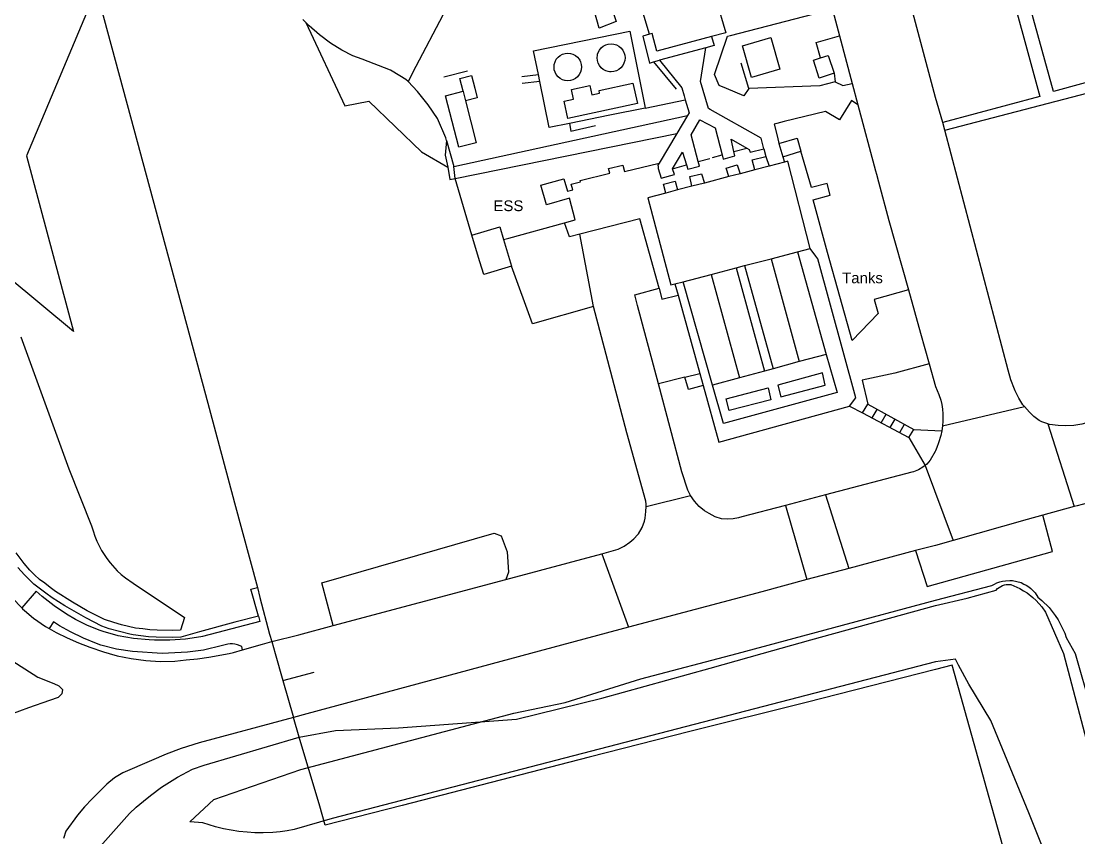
# Model space of a CAD drawing. Header units: millimetres. Extents: x 111502 to 977541, y 8702 to 1044108.
# Drawn here: x 488372.2 to 488520.1, y 240474.2 to 240588.4 of the extents above; entities that cross this region are included whole.
import ezdxf

# ---------------------------------------------------------------- set-up
doc = ezdxf.new("R2010")
doc.units = ezdxf.units.MM
doc.header["$LTSCALE"] = 0.25
doc.linetypes.add('DASHED2', pattern=[9.525, 6.35, -3.175])
doc.layers.add('E HVSS As Laid HV', color=10, linetype='Continuous')
doc.layers.add('X HVSS Site Background', color=8, linetype='Continuous')
doc.styles.add('OS Master Map$1$Standard', font='txt')

# ---------------------------------------------------------------- blocks, each defined once
blk = doc.blocks.new('OS MAP 060722')
at = {"layer": 'X HVSS Site Background', "flags": 128}
for points in [[(-416.13, 1376.94), (-417.28, 1376.89), (-417.28, 1376.89), (-419.43, 1376.94), (-419.43, 1376.94), (-420.43, 1376.99), (-420.43, 1376.99), (-421.43, 1377.14), (-421.43, 1377.14), (-422.43, 1377.24), (-422.43, 1377.24), (-423.43, 1377.44), (-423.43, 1377.44), (-424.38, 1377.69), (-424.38, 1377.69), (-425.48, 1377.99), (-425.48, 1377.99), (-426.78, 1378.44), (-426.78, 1378.44), (-429.18, 1379.64), (-429.18, 1379.64), (-431.23, 1380.84), (-431.23, 1380.84), (-433.63, 1382.34), (-433.63, 1382.34), (-434.38, 1382.89), (-434.38, 1382.89), (-435.13, 1383.49), (-435.13, 1383.49), (-435.88, 1384.04), (-435.88, 1384.04), (-436.58, 1384.69), (-436.58, 1384.69), (-437.23, 1385.34), (-437.23, 1385.34), (-438.03, 1386.24), (-438.03, 1386.24), (-439.13, 1387.74)], [(-438.48, 1417.94), (-431.78, 1399.49), (-431.78, 1399.49), (-428.58, 1391.54), (-428.58, 1391.54), (-428.38, 1390.84), (-428.38, 1390.84), (-428.13, 1390.09), (-428.13, 1390.09), (-427.83, 1389.39), (-427.83, 1389.39), (-427.53, 1388.74), (-427.53, 1388.74), (-427.18, 1388.09), (-427.18, 1388.09), (-426.43, 1386.94), (-426.43, 1386.94), (-425.98, 1386.34), (-425.98, 1386.34), (-424.98, 1385.24), (-424.98, 1385.24), (-424.43, 1384.74), (-424.43, 1384.74), (-423.83, 1384.24), (-423.83, 1384.24), (-422.78, 1383.49), (-422.78, 1383.49), (-415.58, 1378.69), (-415.58, 1378.69), (-416.13, 1376.94)], [(-427.93, 1466.44), (-437.68, 1443.24), (-437.68, 1443.24), (-431.13, 1418.69), (-431.13, 1418.69), (-440.23, 1426.29)], [(-405.23, 1378.89), (-408.53, 1378.04), (-408.53, 1378.04), (-413.48, 1376.69), (-413.48, 1376.69), (-416.08, 1375.94), (-416.08, 1375.94), (-417.23, 1375.89), (-417.23, 1375.89), (-419.53, 1375.94), (-419.53, 1375.94), (-420.63, 1375.99), (-420.63, 1375.99), (-421.68, 1376.14), (-421.68, 1376.14), (-422.78, 1376.29), (-422.78, 1376.29), (-423.23, 1376.39), (-423.23, 1376.39), (-426.13, 1377.14), (-426.13, 1377.14), (-427.13, 1377.49), (-427.13, 1377.49), (-429.38, 1378.64), (-429.38, 1378.64), (-432.33, 1380.34), (-432.33, 1380.34), (-434.08, 1381.44), (-434.08, 1381.44), (-434.98, 1382.09), (-434.98, 1382.09), (-435.73, 1382.69), (-435.73, 1382.69), (-436.68, 1383.39), (-436.68, 1383.39), (-437.98, 1384.69), (-437.98, 1384.69), (-438.88, 1385.69)], [(-398.61, 1461.88), (-399.03, 1462.29)], [(-276.03, 1457.19), (-294.08, 1452.24), (-294.08, 1452.24), (-299.03, 1470.29), (-299.03, 1470.29), (-280.88, 1475.19)], [(-314.68, 1466.84), (-310.58, 1467.89), (-310.58, 1467.89), (-301.08, 1470.34), (-301.08, 1470.34), (-295.98, 1451.54), (-295.98, 1451.54), (-309.53, 1447.89)], [(-427.93, 1466.44), (-427.43, 1464.54), (-427.43, 1464.54), (-423.13, 1448.69), (-423.13, 1448.69), (-422.65, 1446.95), (-422.65, 1446.95), (-412.63, 1409.89), (-412.63, 1409.89), (-408.83, 1395.64), (-408.83, 1395.64), (-408.58, 1394.74), (-408.58, 1394.74), (-405.38, 1382.89)], [(-350.58, 1460.23), (-352.3, 1466.03), (-352.3, 1466.03), (-355.96, 1464.25), (-355.96, 1464.25), (-355.2, 1462.02), (-355.2, 1462.02), (-357.59, 1461.08), (-357.59, 1461.08), (-358.78, 1465.28), (-358.78, 1465.28), (-355.15, 1466.47)], [(-309.53, 1447.89), (-310.58, 1451.39), (-310.58, 1451.39), (-314.68, 1466.84)], [(-341.24, 1465.05), (-339.89, 1460.44), (-339.89, 1460.44), (-341.88, 1459.94)], [(-379.48, 1462.89), (-383.22, 1455.71), (-383.22, 1455.71), (-384.32, 1453.61)], [(-336.67, 1452.67), (-337.37, 1451.61), (-337.37, 1451.61), (-339.78, 1452.63), (-339.78, 1452.63), (-340.8, 1453.07), (-340.8, 1453.07), (-341.46, 1454.63), (-341.46, 1454.63), (-339.65, 1459.96), (-339.65, 1459.96), (-339.25, 1460.06), (-339.25, 1460.06), (-325, 1463.75)], [(-325, 1463.75), (-324.93, 1463.49), (-324.93, 1463.49), (-324.73, 1462.79), (-324.73, 1462.79), (-323.98, 1460.01)], [(-384.32, 1453.61), (-384.62, 1453.93), (-384.62, 1453.93), (-386.56, 1455.06), (-386.56, 1455.06), (-386.8, 1455.2), (-386.8, 1455.2), (-390.73, 1456.75), (-390.73, 1456.75), (-392.03, 1457.24), (-392.03, 1457.24), (-393.58, 1457.99), (-393.58, 1457.99), (-395.18, 1458.99), (-395.18, 1458.99), (-396.73, 1460.14), (-396.73, 1460.14), (-398.13, 1461.39), (-398.13, 1461.39), (-398.61, 1461.88)], [(-398.61, 1461.88), (-393.18, 1450.23), (-393.18, 1450.23), (-389.79, 1450.89), (-389.79, 1450.89), (-382.44, 1443.79), (-382.44, 1443.79), (-378.78, 1441.66)], [(-366.1, 1454.63), (-366.77, 1457.91), (-366.77, 1457.91), (-353.33, 1460.65), (-353.33, 1460.65), (-351.21, 1450.2), (-351.21, 1450.2), (-351.15, 1449.92)], [(-350.58, 1460.23), (-351.48, 1459.99), (-351.48, 1459.99), (-350.58, 1456.19), (-350.58, 1456.19), (-349.99, 1456.36)], [(-341.88, 1459.94), (-343.08, 1459.59), (-343.08, 1459.59), (-349.53, 1457.89), (-349.53, 1457.89), (-350.18, 1460.34), (-350.18, 1460.34), (-350.58, 1460.23)], [(-341.88, 1459.94), (-341.53, 1458.64), (-341.53, 1458.64), (-342.68, 1458.34)], [(-326.65, 1456.92), (-327.24, 1459.06), (-327.24, 1459.06), (-323.98, 1460.01)], [(-323.98, 1460.01), (-322.2, 1453.34)], [(-357.82, 1457.46), (-357.74, 1457.68), (-357.74, 1457.68), (-357.56, 1458.02), (-357.56, 1458.02), (-357.32, 1458.32), (-357.32, 1458.32), (-357.02, 1458.56), (-357.02, 1458.56), (-356.68, 1458.74), (-356.68, 1458.74), (-356.32, 1458.85), (-356.32, 1458.85), (-355.94, 1458.89), (-355.94, 1458.89), (-355.55, 1458.85), (-355.55, 1458.85), (-355.19, 1458.74), (-355.19, 1458.74), (-354.85, 1458.56), (-354.85, 1458.56), (-354.56, 1458.32), (-354.56, 1458.32), (-354.31, 1458.02), (-354.31, 1458.02), (-354.13, 1457.68), (-354.13, 1457.68), (-354.09, 1457.57), (-354.09, 1457.57), (-354.02, 1457.32), (-354.02, 1457.32), (-353.98, 1456.94), (-353.98, 1456.94), (-354.02, 1456.56), (-354.02, 1456.56), (-354.13, 1456.19), (-354.13, 1456.19), (-354.31, 1455.85), (-354.31, 1455.85), (-354.56, 1455.56), (-354.56, 1455.56), (-354.85, 1455.31), (-354.85, 1455.31), (-355.19, 1455.13), (-355.19, 1455.13), (-355.55, 1455.02), (-355.55, 1455.02), (-355.94, 1454.99), (-355.94, 1454.99), (-356.13, 1454.99), (-356.13, 1454.99), (-356.32, 1455.02), (-356.32, 1455.02), (-356.68, 1455.13), (-356.68, 1455.13), (-357.02, 1455.31), (-357.02, 1455.31), (-357.32, 1455.56), (-357.32, 1455.56), (-357.56, 1455.85), (-357.56, 1455.85), (-357.74, 1456.19), (-357.74, 1456.19), (-357.85, 1456.56), (-357.85, 1456.56), (-357.89, 1456.94), (-357.89, 1456.94), (-357.85, 1457.32), (-357.85, 1457.32), (-357.82, 1457.46)], [(-336.31, 1454.21), (-337.56, 1458.62), (-337.56, 1458.62), (-333.57, 1459.76), (-333.57, 1459.76), (-332.31, 1455.36), (-332.31, 1455.36), (-336.31, 1454.21)], [(-362.38, 1453.78), (-362.73, 1453.88), (-362.73, 1453.88), (-363.06, 1454.06), (-363.06, 1454.06), (-363.35, 1454.3), (-363.35, 1454.3), (-363.59, 1454.59), (-363.59, 1454.59), (-363.77, 1454.92), (-363.77, 1454.92), (-363.88, 1455.28), (-363.88, 1455.28), (-363.91, 1455.66), (-363.91, 1455.66), (-363.88, 1456.03), (-363.88, 1456.03), (-363.77, 1456.39), (-363.77, 1456.39), (-363.59, 1456.73), (-363.59, 1456.73), (-363.47, 1456.89), (-363.47, 1456.89), (-363.35, 1457.02), (-363.35, 1457.02), (-363.06, 1457.26), (-363.06, 1457.26), (-362.73, 1457.43), (-362.73, 1457.43), (-362.37, 1457.54), (-362.37, 1457.54), (-361.99, 1457.58), (-361.99, 1457.58), (-361.62, 1457.54), (-361.62, 1457.54), (-361.26, 1457.43), (-361.26, 1457.43), (-360.92, 1457.26), (-360.92, 1457.26), (-360.63, 1457.02), (-360.63, 1457.02), (-360.39, 1456.73), (-360.39, 1456.73), (-360.32, 1456.61), (-360.32, 1456.61), (-360.22, 1456.39), (-360.22, 1456.39), (-360.11, 1456.03), (-360.11, 1456.03), (-360.07, 1455.66), (-360.07, 1455.66), (-360.11, 1455.28), (-360.11, 1455.28), (-360.22, 1454.92), (-360.22, 1454.92), (-360.39, 1454.59), (-360.39, 1454.59), (-360.63, 1454.3), (-360.63, 1454.3), (-360.92, 1454.06), (-360.92, 1454.06), (-361.26, 1453.88), (-361.26, 1453.88), (-361.62, 1453.77), (-361.62, 1453.77), (-361.99, 1453.74), (-361.99, 1453.74), (-362.37, 1453.77), (-362.37, 1453.77), (-362.38, 1453.78)], [(-342.68, 1458.34), (-349.18, 1456.59)], [(-334.58, 1444.24), (-334.93, 1445.69), (-334.93, 1445.69), (-342.07, 1449.7), (-342.07, 1449.7), (-342.33, 1449.84), (-342.33, 1449.84), (-343.43, 1453.64), (-343.43, 1453.64), (-342.68, 1458.34)], [(-326.65, 1456.92), (-325.57, 1457.28), (-325.57, 1457.28), (-324.75, 1454.78)], [(-349.99, 1456.36), (-349.18, 1456.59)], [(-349.99, 1456.36), (-346.81, 1452.54)], [(-349.18, 1456.59), (-346.03, 1452.74), (-346.03, 1452.74), (-345.73, 1451.64), (-345.73, 1451.64), (-345.56, 1451.06)], [(-336.67, 1452.67), (-337.73, 1456.2)], [(-324.75, 1454.78), (-326.82, 1454.1), (-326.82, 1454.1), (-327.64, 1456.6), (-327.64, 1456.6), (-326.65, 1456.92)], [(-379.3, 1454.3), (-376.01, 1455.12)], [(-376.63, 1452.26), (-377.1, 1454.06), (-377.1, 1454.06), (-375.47, 1454.48), (-375.47, 1454.48), (-375, 1452.68), (-375, 1452.68), (-374.66, 1451.34), (-374.66, 1451.34), (-376.29, 1450.92)], [(-368.42, 1454.31), (-366.1, 1454.63)], [(-365.9, 1453.65), (-366.1, 1454.63)], [(-324.75, 1454.78), (-324.58, 1453.6)], [(-378.94, 1445.4), (-379.04, 1445.75), (-379.04, 1445.75), (-380.22, 1448.46), (-380.22, 1448.46), (-381.53, 1450.38), (-381.53, 1450.38), (-382.98, 1452.23), (-382.98, 1452.23), (-384.32, 1453.61)], [(-365.9, 1453.65), (-368.35, 1453.37)], [(-361.75, 1447.76), (-364.59, 1447.18), (-364.59, 1447.18), (-365.9, 1453.65)], [(-361.97, 1448.46), (-362.5, 1450.87), (-362.5, 1450.87), (-361.19, 1451.15), (-361.19, 1451.15), (-361.49, 1452.5), (-361.49, 1452.5), (-358.92, 1453.06), (-358.92, 1453.06), (-358.64, 1451.79), (-358.64, 1451.79), (-357.54, 1452.02), (-357.54, 1452.02), (-357.61, 1452.35), (-357.61, 1452.35), (-352.88, 1453.38), (-352.88, 1453.38), (-352.26, 1450.57), (-352.26, 1450.57), (-361.97, 1448.46)], [(-324.58, 1453.6), (-326.72, 1453.03), (-326.72, 1453.03), (-336.67, 1452.67)], [(-324.58, 1453.6), (-323.53, 1453.07), (-323.53, 1453.07), (-322.2, 1453.34)], [(-322.2, 1453.34), (-321.41, 1450.37)], [(-309.28, 1446.84), (-283.66, 1453.47)], [(-376.29, 1450.92), (-374.78, 1445.06), (-374.78, 1445.06), (-377.23, 1444.43), (-377.23, 1444.43), (-379.08, 1451.63), (-379.08, 1451.63), (-376.63, 1452.26)], [(-376.63, 1452.26), (-376.63, 1452.25), (-376.63, 1452.25), (-376.29, 1450.94), (-376.29, 1450.94), (-376.29, 1450.92)], [(-351.15, 1449.92), (-345.56, 1451.06)], [(-345.56, 1451.06), (-345.03, 1449.24), (-345.03, 1449.24), (-345.23, 1448.9)], [(-351.15, 1449.92), (-356.1, 1448.91), (-356.1, 1448.91), (-361.75, 1447.76)], [(-321.41, 1450.37), (-322.29, 1450.97), (-322.29, 1450.97), (-324, 1448.28), (-324, 1448.28), (-325.96, 1449.44), (-325.96, 1449.44), (-331.72, 1448.02), (-331.72, 1448.02), (-332.77, 1447.76), (-332.77, 1447.76), (-333.13, 1447.67), (-333.13, 1447.67), (-332.67, 1445.83), (-332.67, 1445.83), (-332.45, 1444.95)], [(-321.41, 1450.37), (-318.95, 1441.14), (-318.95, 1441.14), (-318.83, 1440.69), (-318.83, 1440.69), (-318.53, 1439.59), (-318.53, 1439.59), (-317.08, 1434.19), (-317.08, 1434.19), (-314.36, 1424.51)], [(-377.93, 1441.76), (-345.23, 1448.9)], [(-345.23, 1448.9), (-346.74, 1446.37)], [(-343.75, 1442.44), (-344.73, 1446.19), (-344.73, 1446.19), (-343.53, 1448.29), (-343.53, 1448.29), (-341.38, 1447.14), (-341.38, 1447.14), (-340.42, 1443.37)], [(-361.75, 1447.76), (-361.56, 1446.71), (-361.56, 1446.71), (-358.1, 1447.46)], [(-309.28, 1446.84), (-309.53, 1447.89)], [(-298.13, 1408.21), (-298.33, 1408.44), (-298.33, 1408.44), (-298.93, 1409.39), (-298.93, 1409.39), (-299.43, 1410.39), (-299.43, 1410.39), (-299.53, 1410.64), (-299.53, 1410.64), (-300.03, 1411.94), (-300.03, 1411.94), (-300.38, 1413.29), (-300.38, 1413.29), (-309.28, 1446.84)], [(-378.94, 1445.4), (-379.14, 1443.35), (-379.14, 1443.35), (-378.78, 1441.66)], [(-378.94, 1445.4), (-377.93, 1441.76)], [(-377.72, 1440.06), (-346.74, 1446.37)], [(-346.74, 1446.37), (-349.21, 1442.23)], [(-338.75, 1443.83), (-339.13, 1445.59), (-339.13, 1445.59), (-336.95, 1444.33)], [(-332.45, 1444.95), (-329.93, 1445.69), (-329.93, 1445.69), (-329.41, 1443.91)], [(-347.33, 1441.44), (-345.93, 1443.74), (-345.93, 1443.74), (-345.37, 1441.99)], [(-340.42, 1443.37), (-340.28, 1442.79), (-340.28, 1442.79), (-338.63, 1443.24), (-338.63, 1443.24), (-338.75, 1443.83)], [(-338.75, 1443.83), (-336.95, 1444.33)], [(-336.95, 1444.33), (-336.63, 1444.14), (-336.63, 1444.14), (-336.48, 1443.74), (-336.48, 1443.74), (-334.58, 1444.24)], [(-334.58, 1444.24), (-334.28, 1443.14)], [(-332.45, 1444.95), (-331.89, 1443.12)], [(-331.89, 1443.12), (-329.41, 1443.91)], [(-314.36, 1424.51), (-319.13, 1423.18), (-319.13, 1423.18), (-318.57, 1421.19), (-318.57, 1421.19), (-322.21, 1417.43), (-322.21, 1417.43), (-325.65, 1429.73), (-325.65, 1429.73), (-327.67, 1437.09), (-327.67, 1437.09), (-325.28, 1437.75), (-325.28, 1437.75), (-325.7, 1439.38), (-325.7, 1439.38), (-327.91, 1438.8), (-327.91, 1438.8), (-329.41, 1443.91)], [(-361.29, 1438.51), (-361.51, 1439.3), (-361.51, 1439.3), (-360.2, 1439.62), (-360.2, 1439.62), (-360.24, 1439.81), (-360.24, 1439.81), (-356.11, 1440.81), (-356.11, 1440.81), (-356.27, 1441.45), (-356.27, 1441.45), (-354.27, 1441.93), (-354.27, 1441.93), (-354.06, 1441.06), (-354.06, 1441.06), (-349.21, 1442.23)], [(-349.21, 1442.23), (-349.38, 1441.94), (-349.38, 1441.94), (-349.33, 1441.69), (-349.33, 1441.69), (-349.33, 1441.49), (-349.33, 1441.49), (-348.93, 1440.14), (-348.93, 1440.14), (-347.08, 1440.64), (-347.08, 1440.64), (-347.33, 1441.44)], [(-345.37, 1441.99), (-345.18, 1441.39), (-345.18, 1441.39), (-343.58, 1441.79), (-343.58, 1441.79), (-343.75, 1442.44)], [(-343.75, 1442.44), (-342.12, 1442.89)], [(-341.75, 1443), (-340.42, 1443.37)], [(-335.83, 1441.29), (-336.18, 1442.69), (-336.18, 1442.69), (-334.28, 1443.14)], [(-334.28, 1443.14), (-333.83, 1441.79)], [(-331.67, 1442.37), (-333.83, 1441.79)], [(-331.89, 1443.12), (-331.67, 1442.37)], [(-328.08, 1430.29), (-331.23, 1442.49), (-331.23, 1442.49), (-331.67, 1442.37)], [(-378.78, 1441.66), (-378.49, 1439.91), (-378.49, 1439.91), (-377.72, 1440.06)], [(-377.72, 1440.06), (-377.93, 1441.76)], [(-347.33, 1441.44), (-345.37, 1441.99)], [(-344.63, 1438.99), (-344.93, 1440.34), (-344.93, 1440.34), (-343.28, 1440.74), (-343.28, 1440.74), (-342.88, 1439.44)], [(-339.48, 1440.34), (-339.83, 1441.54), (-339.83, 1441.54), (-338.28, 1441.99), (-338.28, 1441.99), (-337.88, 1440.74)], [(-337.88, 1440.74), (-339.48, 1440.34)], [(-335.83, 1441.29), (-337.88, 1440.74)], [(-333.83, 1441.79), (-335.83, 1441.29)], [(-375.39, 1432.17), (-377.72, 1440.06)], [(-362.45, 1433.87), (-360.95, 1434.29), (-360.95, 1434.29), (-360.95, 1434.3), (-360.95, 1434.3), (-361.74, 1437.31), (-361.74, 1437.31), (-364.96, 1436.38), (-364.96, 1436.38), (-365.75, 1439.12), (-365.75, 1439.12), (-362.53, 1440.04), (-362.53, 1440.04), (-362.01, 1438.32), (-362.01, 1438.32), (-361.29, 1438.51)], [(-348.28, 1438.04), (-348.58, 1439.29), (-348.58, 1439.29), (-346.98, 1439.69), (-346.98, 1439.69), (-346.63, 1438.49)], [(-342.88, 1439.44), (-344.63, 1438.99)], [(-339.48, 1440.34), (-342.88, 1439.44)], [(-348.28, 1438.04), (-350.78, 1437.39), (-350.78, 1437.39), (-347.58, 1425.19), (-347.58, 1425.19), (-347.01, 1425.34)], [(-346.63, 1438.49), (-348.28, 1438.04)], [(-344.63, 1438.99), (-346.63, 1438.49)], [(-375.39, 1432.17), (-371.51, 1433.33), (-371.51, 1433.33), (-370.97, 1431.54)], [(-370.97, 1431.54), (-370.21, 1431.75), (-370.21, 1431.75), (-362.45, 1433.87)], [(-360.32, 1432.29), (-361.76, 1431.93), (-361.76, 1431.93), (-362.45, 1433.87)], [(-349.23, 1424.74), (-351.89, 1434.44), (-351.89, 1434.44), (-360.32, 1432.29)], [(-369.85, 1427.81), (-373.73, 1426.64), (-373.73, 1426.64), (-374.27, 1428.44), (-374.27, 1428.44), (-375.15, 1431.38), (-375.15, 1431.38), (-375.39, 1432.17)], [(-358.38, 1422.19), (-360.32, 1432.29)], [(-370.97, 1431.54), (-369.85, 1427.81)], [(-337.28, 1427.89), (-333.53, 1428.84)], [(-333.53, 1428.84), (-329.88, 1429.84)], [(-333.53, 1428.84), (-329.63, 1414.49)], [(-329.88, 1429.84), (-328.08, 1430.29)], [(-329.88, 1429.84), (-325.83, 1415.49)], [(-322.59, 1408.26), (-321.69, 1409.43), (-321.69, 1409.43), (-327.02, 1428.82), (-327.02, 1428.82), (-327.3, 1429.21), (-327.3, 1429.21), (-328.08, 1430.29)], [(-358.38, 1422.19), (-366.93, 1419.74), (-366.93, 1419.74), (-369.85, 1427.81)], [(-341.93, 1426.64), (-338.43, 1427.59)], [(-338.43, 1427.59), (-337.28, 1427.89)], [(-338.43, 1427.59), (-334.48, 1413.14)], [(-337.28, 1427.89), (-333.28, 1413.49)], [(-345.83, 1425.64), (-341.93, 1426.64)], [(-341.93, 1426.64), (-337.98, 1412.19)], [(-349.3, 1411.36), (-352.23, 1422.32), (-352.23, 1422.32), (-352.63, 1423.79), (-352.63, 1423.79), (-349.23, 1424.74)], [(-349.23, 1424.74), (-348.83, 1423.19), (-348.83, 1423.19), (-346.57, 1423.77)], [(-347.01, 1425.34), (-345.83, 1425.64)], [(-347.01, 1425.34), (-346.57, 1423.77)], [(-341.73, 1411.19), (-345.83, 1425.64)], [(-314.36, 1424.51), (-312.67, 1418.46)], [(-414.83, 1350.14), (-411.48, 1353.29), (-411.48, 1353.29), (-399.33, 1357.44), (-399.33, 1357.44), (-369.53, 1365.34), (-369.53, 1365.34), (-362.33, 1366.84), (-362.33, 1366.84), (-351.78, 1370.14), (-351.78, 1370.14), (-338.3, 1373.69), (-338.3, 1373.69), (-324.78, 1377.29), (-324.78, 1377.29), (-310.58, 1381.14), (-310.58, 1381.14), (-302.68, 1383.19), (-302.68, 1383.19), (-302.33, 1383.39), (-302.33, 1383.39), (-301.98, 1383.54), (-301.98, 1383.54), (-301.58, 1383.69), (-301.58, 1383.69), (-301.18, 1383.79), (-301.18, 1383.79), (-300.78, 1383.84), (-300.78, 1383.84), (-300.18, 1383.89), (-300.18, 1383.89), (-299.78, 1383.89), (-299.78, 1383.89), (-298.58, 1383.59), (-298.58, 1383.59), (-298.23, 1383.39), (-298.23, 1383.39), (-297.88, 1383.24), (-297.88, 1383.24), (-297.53, 1382.99), (-297.53, 1382.99), (-297.23, 1382.74), (-297.23, 1382.74), (-296.63, 1382.14), (-296.63, 1382.14), (-296.23, 1381.54), (-296.23, 1381.54), (-295.68, 1381.09), (-295.68, 1381.09), (-294.68, 1380.09), (-294.68, 1380.09), (-294.23, 1379.54), (-294.23, 1379.54), (-293.83, 1378.99), (-293.83, 1378.99), (-293.43, 1378.39), (-293.43, 1378.39), (-292.78, 1377.19), (-292.78, 1377.19), (-292.48, 1376.54), (-292.48, 1376.54), (-292.28, 1375.89), (-292.28, 1375.89), (-291.03, 1373.69), (-291.03, 1373.69), (-288.83, 1366.04)], [(-346.57, 1423.77), (-343.53, 1412.82)], [(-351.04, 1394.22), (-351.03, 1394.54), (-351.03, 1394.54), (-351.08, 1394.99), (-351.08, 1394.99), (-353.73, 1404.54), (-353.73, 1404.54), (-358.38, 1422.19)], [(-312.67, 1418.46), (-311.47, 1414.18)], [(-292.18, 1338.14), (-297.53, 1351.39), (-297.53, 1351.39), (-302.83, 1364.29), (-302.83, 1364.29), (-305.88, 1369.39), (-305.88, 1369.39), (-307.33, 1372.04), (-307.33, 1372.04), (-307.78, 1372.89), (-307.78, 1372.89), (-310.58, 1372.49), (-310.58, 1372.49), (-394.93, 1350.59), (-394.93, 1350.59), (-400.23, 1349.09), (-400.23, 1349.09), (-401.23, 1348.89), (-401.23, 1348.89), (-402.23, 1348.74), (-402.23, 1348.74), (-403.23, 1348.64), (-403.23, 1348.64), (-404.58, 1348.59), (-404.58, 1348.59), (-405.73, 1348.59), (-405.73, 1348.59), (-406.83, 1348.69), (-406.83, 1348.69), (-407.98, 1348.79), (-407.98, 1348.79), (-410.13, 1349.19), (-410.13, 1349.19), (-411.23, 1349.44), (-411.23, 1349.44), (-413.03, 1349.99), (-413.03, 1349.99), (-414.83, 1350.14)], [(-325.83, 1415.49), (-324.33, 1410.14), (-324.33, 1410.14), (-340.23, 1405.84), (-340.23, 1405.84), (-341.73, 1411.19)], [(-329.63, 1414.49), (-333.28, 1413.49)], [(-325.83, 1415.49), (-329.63, 1414.49)], [(-311.47, 1414.18), (-316.23, 1412.85), (-316.23, 1412.85), (-320.81, 1411.87), (-320.81, 1411.87), (-320.01, 1408.51)], [(-311.47, 1414.18), (-310.58, 1410.99), (-310.58, 1410.99), (-310.08, 1409.89), (-310.08, 1409.89), (-309.83, 1409.09), (-309.83, 1409.09), (-309.68, 1408.49), (-309.68, 1408.49), (-309.58, 1407.84), (-309.58, 1407.84), (-309.53, 1407.19), (-309.53, 1407.19), (-309.53, 1406.14), (-309.53, 1406.14), (-309.58, 1405.49)], [(-258.6, 1414.3), (-289.08, 1405.99), (-289.08, 1405.99), (-290.08, 1405.74), (-290.08, 1405.74), (-291.23, 1405.54), (-291.23, 1405.54), (-292.43, 1405.49), (-292.43, 1405.49), (-293.43, 1405.54), (-293.43, 1405.54), (-294.63, 1405.69), (-294.63, 1405.69), (-294.84, 1405.76)], [(-345.61, 1412.3), (-343.53, 1412.82)], [(-343.53, 1412.82), (-343.07, 1411.16)], [(-334.48, 1413.14), (-337.98, 1412.19)], [(-333.28, 1413.49), (-334.48, 1413.14)], [(-332.18, 1409.54), (-325.98, 1411.19), (-325.98, 1411.19), (-326.38, 1412.89), (-326.38, 1412.89), (-332.63, 1411.19), (-332.63, 1411.19), (-332.18, 1409.54)], [(-345.61, 1412.3), (-349.3, 1411.36)], [(-344.83, 1395.74), (-345.18, 1396.49), (-345.18, 1396.49), (-346.03, 1399.09), (-346.03, 1399.09), (-349.3, 1411.36)], [(-343.07, 1411.16), (-345.12, 1410.6), (-345.12, 1410.6), (-345.61, 1412.3)], [(-343.07, 1411.16), (-340.86, 1403.23), (-340.86, 1403.23), (-322.59, 1408.26)], [(-337.98, 1412.19), (-341.73, 1411.19)], [(-339.83, 1409.29), (-333.98, 1410.79), (-333.98, 1410.79), (-333.58, 1409.14), (-333.58, 1409.14), (-339.43, 1407.64), (-339.43, 1407.64), (-339.83, 1409.29)], [(-322.59, 1408.26), (-320.76, 1407.3)], [(-320.76, 1407.3), (-320.01, 1408.51)], [(-320.01, 1408.51), (-313.57, 1405.01)], [(-309.58, 1405.49), (-298.13, 1408.21)], [(-294.84, 1405.76), (-295.68, 1406.04), (-295.68, 1406.04), (-296.08, 1406.24), (-296.08, 1406.24), (-296.83, 1406.79), (-296.83, 1406.79), (-297.43, 1407.39), (-297.43, 1407.39), (-298.13, 1408.21)], [(-320.76, 1407.3), (-314.28, 1403.89)], [(-319.44, 1406.61), (-318.7, 1407.8)], [(-318.16, 1405.94), (-317.48, 1407.13)], [(-316.9, 1405.27), (-316.2, 1406.44)], [(-315.56, 1404.57), (-314.88, 1405.72)], [(-309.58, 1405.49), (-309.68, 1404.79)], [(-294.84, 1405.76), (-291.15, 1394.22)], [(-314.28, 1403.89), (-313.57, 1405.01)], [(-314.28, 1403.89), (-312.03, 1399.96)], [(-313.57, 1405.01), (-309.68, 1404.79)], [(-309.68, 1404.79), (-309.83, 1404.14), (-309.83, 1404.14), (-310.13, 1403.14), (-310.13, 1403.14), (-310.38, 1402.49), (-310.38, 1402.49), (-310.58, 1401.99), (-310.58, 1401.99), (-310.63, 1401.89), (-310.63, 1401.89), (-311.33, 1400.69), (-311.33, 1400.69), (-311.78, 1400.14), (-311.78, 1400.14), (-312.03, 1399.96)], [(-312.03, 1399.96), (-312.33, 1399.74), (-312.33, 1399.74), (-312.93, 1399.34), (-312.93, 1399.34), (-313.63, 1399.09), (-313.63, 1399.09), (-313.88, 1399.04), (-313.88, 1399.04), (-325.95, 1395.86)], [(-312.03, 1399.96), (-308.09, 1389.49)], [(-282.38, 1396.54), (-290.73, 1394.34), (-290.73, 1394.34), (-291.15, 1394.22)], [(-351.04, 1394.22), (-344.83, 1395.74)], [(-331.56, 1394.38), (-337.66, 1392.76), (-337.66, 1392.76), (-338.13, 1392.64), (-338.13, 1392.64), (-338.88, 1392.49), (-338.88, 1392.49), (-339.68, 1392.44), (-339.68, 1392.44), (-340.48, 1392.49), (-340.48, 1392.49), (-341.38, 1392.79), (-341.38, 1392.79), (-342.23, 1393.24), (-342.23, 1393.24), (-342.88, 1393.64), (-342.88, 1393.64), (-343.63, 1394.24), (-343.63, 1394.24), (-344.28, 1394.99), (-344.28, 1394.99), (-344.83, 1395.74)], [(-325.95, 1395.86), (-331.56, 1394.38)], [(-325.95, 1395.86), (-322.66, 1385.57)], [(-357.24, 1387.62), (-354.93, 1388.24), (-354.93, 1388.24), (-354.08, 1388.69), (-354.08, 1388.69), (-353.33, 1389.24), (-353.33, 1389.24), (-352.73, 1389.69), (-352.73, 1389.69), (-352.18, 1390.29), (-352.18, 1390.29), (-352.08, 1390.39), (-352.08, 1390.39), (-351.58, 1391.29), (-351.58, 1391.29), (-351.28, 1392.19), (-351.28, 1392.19), (-351.18, 1392.59), (-351.18, 1392.59), (-351.08, 1393.54), (-351.08, 1393.54), (-351.04, 1394.22)], [(-331.56, 1394.38), (-328.54, 1384)], [(-291.15, 1394.22), (-295.57, 1392.99)], [(-313.34, 1388.06), (-311.73, 1383.03), (-311.73, 1383.03), (-294.2, 1387.92), (-294.2, 1387.92), (-295.57, 1392.99)], [(-295.57, 1392.99), (-297.73, 1392.39), (-297.73, 1392.39), (-308.09, 1389.49)], [(-446.77, 1390.93), (-445.86, 1389.49), (-445.86, 1389.49), (-444.34, 1387.24), (-444.34, 1387.24), (-442.86, 1385.22), (-442.86, 1385.22), (-441.27, 1383.28), (-441.27, 1383.28), (-440.14, 1381.98), (-440.14, 1381.98), (-439.63, 1381.39), (-439.63, 1381.39), (-438.35, 1380.06)], [(-394.78, 1377.59), (-396.37, 1383.54), (-396.37, 1383.54), (-372.26, 1390.51), (-372.26, 1390.51), (-371.31, 1390.11), (-371.31, 1390.11), (-370.45, 1387.88), (-370.45, 1387.88), (-370.3, 1385.03), (-370.3, 1385.03), (-370.65, 1384.04)], [(-308.09, 1389.49), (-310.58, 1388.79), (-310.58, 1388.79), (-313.34, 1388.06)], [(-370.65, 1384.04), (-357.24, 1387.62)], [(-357.24, 1387.62), (-353.48, 1377.35)], [(-313.34, 1388.06), (-322.66, 1385.57)], [(-322.66, 1385.57), (-328.54, 1384)], [(-399.53, 1361.99), (-394.48, 1362.89), (-394.48, 1362.89), (-385.68, 1363.29), (-385.68, 1363.29), (-369.18, 1364.49), (-369.18, 1364.49), (-357.23, 1367.44), (-357.23, 1367.44), (-342.08, 1371.64), (-342.08, 1371.64), (-334.78, 1373.69), (-334.78, 1373.69), (-327.98, 1375.59), (-327.98, 1375.59), (-310.58, 1380.39), (-310.58, 1380.39), (-306.13, 1381.39), (-306.13, 1381.39), (-302.08, 1382.54), (-302.08, 1382.54), (-301.88, 1382.74), (-301.88, 1382.74), (-301.68, 1382.89), (-301.68, 1382.89), (-301.18, 1383.19), (-301.18, 1383.19), (-300.93, 1383.29), (-300.93, 1383.29), (-300.68, 1383.34), (-300.68, 1383.34), (-300.03, 1383.34), (-300.03, 1383.34), (-298.78, 1382.74), (-298.78, 1382.74), (-298.28, 1382.44), (-298.28, 1382.44), (-297.73, 1382.14), (-297.73, 1382.14), (-296.93, 1381.49), (-296.93, 1381.49), (-296.48, 1381.09), (-296.48, 1381.09), (-295.68, 1380.19), (-295.68, 1380.19), (-295.18, 1379.44), (-295.18, 1379.44), (-292.68, 1373.69), (-292.68, 1373.69), (-278.03, 1318.19)], [(-394.78, 1377.59), (-370.65, 1384.04)], [(-328.54, 1384), (-334.86, 1382.31), (-334.86, 1382.31), (-353.48, 1377.35)], [(-405.23, 1378.89), (-405.03, 1378.14), (-405.03, 1378.14), (-413.08, 1376.04), (-413.08, 1376.04), (-413.28, 1375.99), (-413.28, 1375.99), (-415.43, 1375.69), (-415.43, 1375.69), (-417.63, 1375.54), (-417.63, 1375.54), (-419.78, 1375.54), (-419.78, 1375.54), (-420.53, 1375.59), (-420.53, 1375.59), (-422.73, 1375.79), (-422.73, 1375.79), (-424.88, 1376.14), (-424.88, 1376.14), (-426.98, 1376.74), (-426.98, 1376.74), (-427.38, 1376.89), (-427.38, 1376.89), (-429.13, 1377.59), (-429.13, 1377.59), (-430.83, 1378.44), (-430.83, 1378.44), (-432.08, 1379.19), (-432.08, 1379.19), (-433.83, 1380.34), (-433.83, 1380.34), (-435.48, 1381.64), (-435.48, 1381.64), (-436.33, 1382.37), (-436.33, 1382.37), (-438.35, 1380.06)], [(-405.23, 1378.89), (-406.33, 1382.69), (-406.33, 1382.69), (-405.38, 1382.89)], [(-405.38, 1382.89), (-405.03, 1381.49), (-405.03, 1381.49), (-403.68, 1376.39), (-403.68, 1376.39), (-403.38, 1375.34)], [(-438.35, 1380.06), (-438.23, 1379.93), (-438.23, 1379.93), (-437.94, 1379.68), (-437.94, 1379.68), (-436.7, 1378.61), (-436.7, 1378.61), (-435.04, 1377.46), (-435.04, 1377.46), (-434.49, 1377.15)], [(-407.48, 1374.17), (-407.58, 1374.64), (-407.58, 1374.64), (-408.18, 1374.89), (-408.18, 1374.89), (-408.53, 1374.99), (-408.53, 1374.99), (-408.88, 1375.04), (-408.88, 1375.04), (-409.18, 1375.04), (-409.18, 1375.04), (-409.53, 1374.99), (-409.53, 1374.99), (-410.28, 1374.79), (-410.28, 1374.79), (-412.93, 1374.14), (-412.93, 1374.14), (-415.18, 1373.84), (-415.18, 1373.84), (-418.71, 1373.69), (-418.71, 1373.69), (-422.88, 1373.94), (-422.88, 1373.94), (-425.08, 1374.29), (-425.08, 1374.29), (-427.28, 1374.84), (-427.28, 1374.84), (-427.88, 1375.09), (-427.88, 1375.09), (-429.73, 1375.84), (-429.73, 1375.84), (-431.53, 1376.69), (-431.53, 1376.69), (-433.08, 1377.54), (-433.08, 1377.54), (-433.91, 1378.1), (-433.91, 1378.1), (-434.49, 1377.15)], [(-434.49, 1377.15), (-433.55, 1376.61), (-433.55, 1376.61), (-432.01, 1375.85), (-432.01, 1375.85), (-430.43, 1375.17), (-430.43, 1375.17), (-428.83, 1374.57), (-428.83, 1374.57), (-426.92, 1373.92), (-426.92, 1373.92), (-426.11, 1373.69), (-426.11, 1373.69), (-424.99, 1373.37), (-424.99, 1373.37), (-423.03, 1372.98), (-423.03, 1372.98), (-421.01, 1372.72), (-421.01, 1372.72), (-418.97, 1372.57), (-418.97, 1372.57), (-416.94, 1372.62), (-416.94, 1372.62), (-415.35, 1372.77), (-415.35, 1372.77), (-413.76, 1372.94), (-413.76, 1372.94), (-412.17, 1373.16), (-412.17, 1373.16), (-409.32, 1373.69), (-409.32, 1373.69), (-408.73, 1373.8), (-408.73, 1373.8), (-407.48, 1374.17)], [(-399.58, 1376.29), (-394.78, 1377.59)], [(-353.48, 1377.35), (-367.18, 1373.69), (-367.18, 1373.69), (-398.46, 1365.25)], [(-403.38, 1375.34), (-399.58, 1376.29)], [(-407.48, 1374.17), (-404.68, 1374.99), (-404.68, 1374.99), (-403.38, 1375.34)], [(-403.38, 1375.34), (-402.93, 1373.69), (-402.93, 1373.69), (-401.82, 1369.88)], [(-439.88, 1372.8), (-439.06, 1372.26), (-439.06, 1372.26), (-436.1, 1370.35), (-436.1, 1370.35), (-433.86, 1369.46), (-433.86, 1369.46), (-433.15, 1369.16), (-433.15, 1369.16), (-432.64, 1368.65), (-432.64, 1368.65), (-432.74, 1368.04), (-432.74, 1368.04), (-433.24, 1367.53), (-433.24, 1367.53), (-434.45, 1367.12), (-434.45, 1367.12), (-437.39, 1366.08), (-437.39, 1366.08), (-439.92, 1365.15), (-439.92, 1365.15), (-440.53, 1365.04), (-440.53, 1365.04), (-440.93, 1365.24)], [(-175.81, 1325.26), (-286.88, 1295.99), (-286.88, 1295.99), (-303.08, 1353.54), (-303.08, 1353.54), (-308.23, 1372.04), (-308.23, 1372.04), (-310.58, 1371.42), (-310.58, 1371.42), (-328.63, 1366.84), (-328.63, 1366.84), (-344.93, 1362.79), (-344.93, 1362.79), (-358.98, 1359.19), (-358.98, 1359.19), (-385.13, 1352.44), (-385.13, 1352.44), (-395.93, 1349.69), (-395.93, 1349.69), (-396.68, 1352.34), (-396.68, 1352.34), (-399.53, 1361.99)], [(-401.82, 1369.88), (-397.47, 1371.07)], [(-401.82, 1369.88), (-400.33, 1364.74)], [(-398.46, 1365.25), (-400.33, 1364.74)], [(-400.33, 1364.74), (-413.55, 1361.2), (-413.55, 1361.2), (-416.06, 1360.4), (-416.06, 1360.4), (-418.14, 1359.59), (-418.14, 1359.59), (-420.21, 1358.74), (-420.21, 1358.74), (-424.22, 1357), (-424.22, 1357), (-425.39, 1356.28), (-425.39, 1356.28), (-426.45, 1355.4), (-426.45, 1355.4), (-427.45, 1354.44), (-427.45, 1354.44), (-428.52, 1353.34), (-428.52, 1353.34), (-429.57, 1352.22), (-429.57, 1352.22), (-430.57, 1351.07), (-430.57, 1351.07), (-432.18, 1348.82), (-432.18, 1348.82), (-432.49, 1347.82)], [(-399.53, 1361.99), (-400.33, 1364.74)], [(-427.38, 1346.69), (-423.28, 1351.29), (-423.28, 1351.29), (-422.33, 1352.19), (-422.33, 1352.19), (-421.33, 1353.04), (-421.33, 1353.04), (-420.33, 1353.84), (-420.33, 1353.84), (-418.78, 1354.99), (-418.78, 1354.99), (-416.58, 1356.39), (-416.58, 1356.39), (-414.48, 1357.49), (-414.48, 1357.49), (-412.83, 1358.09), (-412.83, 1358.09), (-399.53, 1361.99)]]:
    blk.add_lwpolyline(points, dxfattribs=at)
at = {"layer": 'X HVSS Site Background', "char_height": 1.5, "attachment_point": 7, "style": 'OS Master Map$1$Standard'}
for s, insert in [('{\\farial|b0|i0|c0|p34;ESS}', (-372.39, 1435.49)), ('{\\farial|b0|i0|c0|p34;Tanks}', (-323.63, 1425.41))]:
    blk.add_mtext(s, dxfattribs=dict(at, insert=insert))

msp = doc.modelspace()

# ---------------------------------------------------------------- linework, layer by layer
at = {"lineweight": 0}
msp.add_circle((488727.82, 239008.33), 11388.42, dxfattribs=at)

# ---------------------------------------------------------------- block references
at = {"layer": 'E HVSS As Laid HV', "linetype": 'DASHED2', "lineweight": 0}
msp.add_blockref('OS MAP 060722', (488810.58, 239126.31), dxfattribs=at)

doc.saveas('drawing.dxf')
